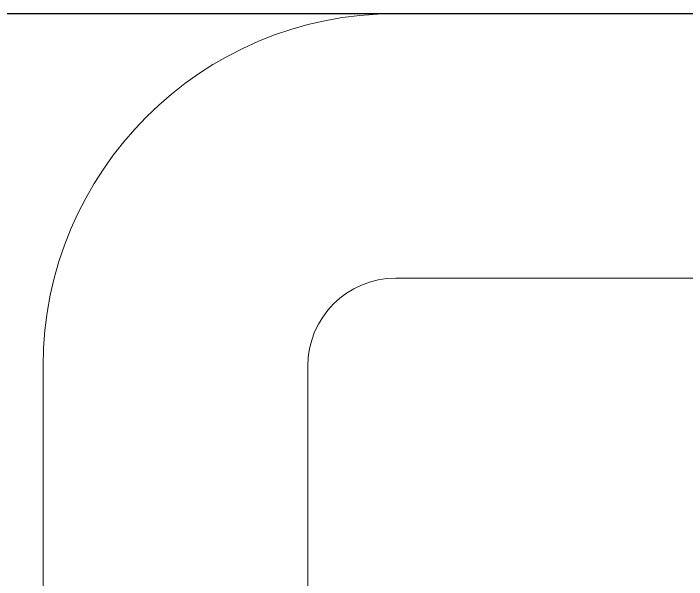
# Model space of a CAD drawing. Extents: x -976302 to -776254, y 5665 to 231437.
# Drawn here: x -803246.7 to -803169.9, y 81936.3 to 82000.9 of the extents above; entities that cross this region are included whole.
import ezdxf

# ---------------------------------------------------------------- set-up
doc = ezdxf.new("R2010")
doc.units = 0
doc.header["$LTSCALE"] = 1000
doc.header["$MEASUREMENT"] = 0

# ---------------------------------------------------------------- blocks, each defined once
blk = doc.blocks.new('*U19')
at = {"color": 7, "linetype": 'Continuous', "lineweight": 15}
for p, q in [((-15799.289, -17333.866), (-15806.238, -17333.866)), ((-15806.238, -17339.822), (-15797.849, -17339.822)), ((-15814.18, -17341.808), (-15814.18, -17378.327)), ((-15808.223, -17378.327), (-15808.223, -17341.808))]:
    blk.add_line(p, q, dxfattribs=at)
for radius in [7.942, 1.985]:
    blk.add_arc((-15806.238, -17341.808), radius, 90, 180, dxfattribs=at)

msp = doc.modelspace()

# ---------------------------------------------------------------- linework, layer by layer
msp.add_line((-805641.016, 82000.89), (-795577.251, 82000.89))
msp.add_line((-805641.016, 82000.89), (-795577.251, 82000.89))

# ---------------------------------------------------------------- block references
at = {"xscale": 5.068799998611212, "yscale": 5.068799998611212, "zscale": 5.068799998611212}
msp.add_blockref('*U19', (-723084.399, 169862.779), dxfattribs=at)
msp.add_blockref('*U19', (-723084.399, 169862.779), dxfattribs=at)

doc.saveas('drawing.dxf')
